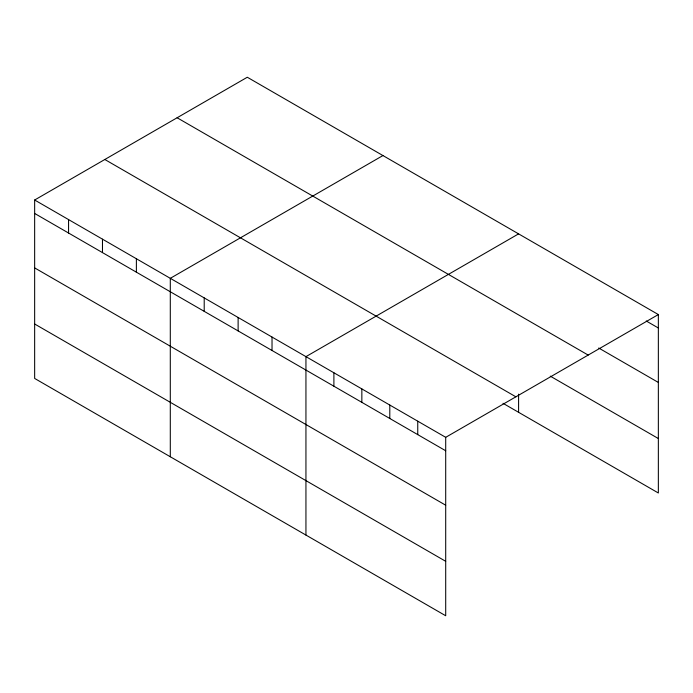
<?xml version="1.0" encoding="UTF-8"?>
<svg xmlns="http://www.w3.org/2000/svg" width="693" height="693" viewBox="0 0 693 693"><rect width="100%" height="100%" fill="white"/><g stroke="black" fill="none" stroke-linecap="round" stroke-linejoin="round"><path stroke-width="1.04" d="M503.014 403.309L658.35 492.992L658.35 314.561L247.297 77.244L34.65 200.008L34.65 378.439L445.703 615.756L445.703 437.326L34.65 200.008M382.943 155.553L170.296 278.326L170.296 456.756M518.589 233.87L305.942 356.644L305.942 535.074M445.703 437.326L658.35 314.561M646.24 320.998L658.35 327.988M598.717 348.016L658.35 382.441M177.122 117.758L588.175 355.076M550.268 376.143L658.35 438.539M104.825 159.494L515.878 396.812M34.65 213.444L445.703 450.762M34.65 267.896L445.703 505.214M34.65 323.995L445.703 561.313M518.589 394.152L518.589 412.3M417.749 421.188L417.749 434.624M389.795 405.05L389.795 418.485M361.85 388.92L361.85 402.347M333.896 372.782L333.896 386.209M272.028 337.067L272.028 350.493M238.123 317.481L238.123 330.916M204.21 297.903L204.21 311.339M136.382 258.749L136.382 272.176M102.477 239.172L102.477 252.599M68.564 219.586L68.564 233.021"/></g></svg>
